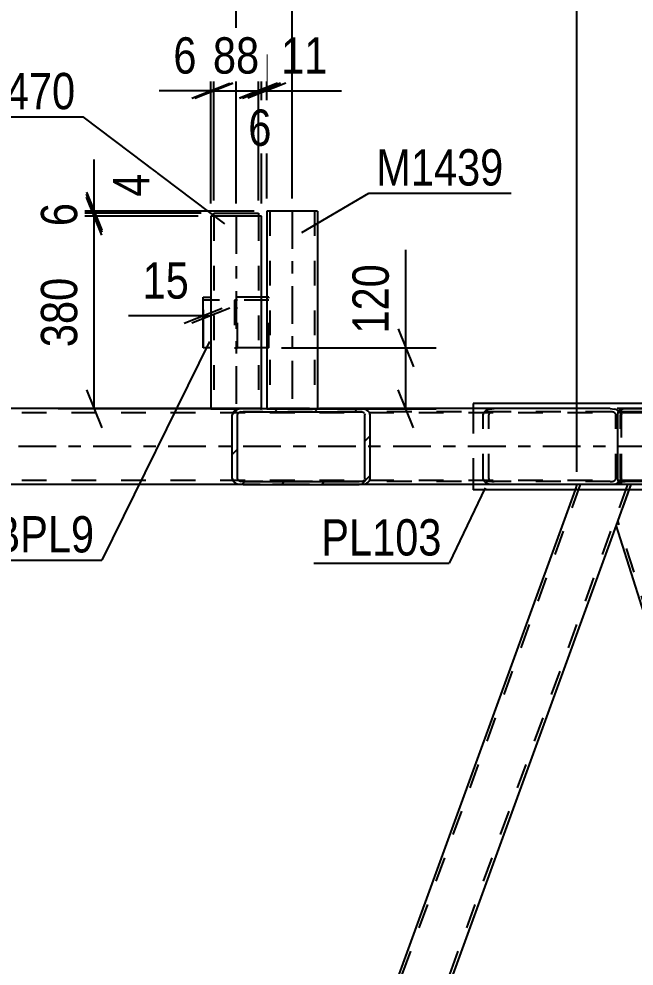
# Model space of a CAD drawing. Header units: millimetres. Extents: x -857 to 332, y -866 to -25.
# Drawn here: x -279.2 to -230.6, y -318.4 to -243.6 of the extents above; entities that cross this region are included whole.
import ezdxf

# ---------------------------------------------------------------- set-up
doc = ezdxf.new("R2010")
doc.units = ezdxf.units.MM
doc.linetypes.add('DXK_LINE_DOT2', pattern=[3.9198, 1.9599, -1.9599])
doc.linetypes.add('DXK_LINE_DOT3', pattern=[5.9187, 2.979, -0.9799, 0.9799, -0.9799])
doc.styles.add('Arial Narrow', font='ARIALN.TTF', dxfattribs={"height": 0.2})

# ---------------------------------------------------------------- blocks, each defined once
blk = doc.blocks.new('Part-570386455-1364 - 1253')
at = {"color": 7, "linetype": 'DXK_LINE_DOT2'}
for p, q in [((-92.738, -274.727), (-782.943, -274.727)), ((-92.738, -274.407), (-754.09, -274.407)), ((-202.273, -274.407), (-261.44, -274.407)), ((-92.738, -280.087), (-782.943, -280.087)), ((-202.274, -280.407), (-261.441, -280.407))]:
    blk.add_line(p, q, dxfattribs=at)
at = {"color": 2, "linetype": 'Continuous'}
for p, q in [((-261.44, -274.407), (-287.408, -274.407)), ((-261.441, -280.407), (-287.407, -280.407))]:
    blk.add_line(p, q, dxfattribs=at)
at = {"color": 7, "linetype": 'DXK_LINE_DOT3'}
blk.add_line((-92.738, -277.407), (-782.943, -277.407), dxfattribs=at)
blk = doc.blocks.new('Part-570386455-1417 - 1253')
at = {"color": 2, "linetype": 'Continuous'}
for p, q in [((-263.76, -259.204), (-263.76, -258.964)), ((-263.76, -258.964), (-260.24, -258.964)), ((-260.24, -258.964), (-260.24, -259.204))]:
    blk.add_line(p, q, dxfattribs=at)
at = {"color": 7, "linetype": 'DXK_LINE_DOT2'}
blk.add_line((-260.24, -259.204), (-263.76, -259.204), dxfattribs=at)
blk = doc.blocks.new('Part-570386455-1432 - 1253')
at = {"color": 2, "linetype": 'Continuous'}
for p, q in [((-264.6, -269.604), (-264.6, -265.604)), ((-264.6, -265.604), (-264, -265.604)), ((-259.567, -265.604), (-260, -265.604)), ((-264, -269.604), (-264.6, -269.604)), ((-259.567, -269.604), (-260, -269.604))]:
    blk.add_line(p, q, dxfattribs=at)
at = {"color": 7, "linetype": 'DXK_LINE_DOT2'}
for p, q in [((-259.4, -265.844), (-264.6, -265.844)), ((-260, -265.604), (-264, -265.604)), ((-259.4, -265.604), (-259.567, -265.604)), ((-259.4, -269.604), (-259.4, -265.604)), ((-260, -269.604), (-264, -269.604)), ((-259.4, -269.604), (-259.567, -269.604))]:
    blk.add_line(p, q, dxfattribs=at)
blk = doc.blocks.new('Part-570386455-1495 - 1253')
at = {"color": 7, "linetype": 'DXK_LINE_DOT2'}
for p, q in [((-261.878, -265.844), (-262.118, -265.844)), ((-262.118, -265.844), (-262.118, -269.604)), ((-261.878, -269.604), (-261.878, -265.844)), ((-262.118, -266.444), (-261.878, -266.444)), ((-262.118, -269.604), (-261.878, -269.604))]:
    blk.add_line(p, q, dxfattribs=at)
blk = doc.blocks.new('Part-570386455-1552 - 1253')
at = {"color": 2, "linetype": 'Continuous'}
for p, q in [((-260, -259.204), (-264, -259.204)), ((-264, -259.204), (-264, -274.407)), ((-260, -274.407), (-260, -259.204))]:
    blk.add_line(p, q, dxfattribs=at)
at = {"color": 7, "linetype": 'DXK_LINE_DOT2'}
for p, q in [((-263.76, -259.204), (-263.76, -274.41)), ((-263.76, -259.204), (-263.742, -259.204)), ((-260.24, -259.204), (-260.24, -274.41)), ((-264, -274.407), (-264, -274.41)), ((-264, -274.41), (-260, -274.41)), ((-260, -274.41), (-260, -274.407)), ((-260, -274.407), (-260, -274.41))]:
    blk.add_line(p, q, dxfattribs=at)
at = {"color": 7, "linetype": 'DXK_LINE_DOT3'}
blk.add_line((-262, -259.204), (-262, -274.41), dxfattribs=at)
blk = doc.blocks.new('Part-570386455-2082 - 1253')
at = {"color": 7, "linetype": 'DXK_LINE_DOT2'}
for p, q in [((-234.822, -280.407), (-278.134, -399.407)), ((-231.076, -280.407), (-274.388, -399.407)), ((-235.077, -280.407), (-235.223, -280.807)), ((-230.82, -280.407), (-235.077, -280.407)), ((-235.077, -280.407), (-235.038, -280.407)), ((-230.82, -280.407), (-231.987, -283.612))]:
    blk.add_line(p, q, dxfattribs=at)
at = {"color": 2, "linetype": 'Continuous'}
for p, q in [((-235.223, -280.807), (-277.223, -396.201)), ((-231.987, -283.612), (-273.987, -399.007))]:
    blk.add_line(p, q, dxfattribs=at)
blk = doc.blocks.new('Part-570386455-1759 - 1253')
at = {"color": 2, "linetype": 'Continuous'}
for p, q in [((-255.567, -258.806), (-259.567, -258.806)), ((-259.567, -258.806), (-259.567, -274.407)), ((-255.567, -258.806), (-255.567, -274.407))]:
    blk.add_line(p, q, dxfattribs=at)
at = {"color": 7, "linetype": 'DXK_LINE_DOT2'}
for p, q in [((-259.327, -258.806), (-259.327, -274.409)), ((-259.327, -258.806), (-259.308, -258.806)), ((-259.308, -258.806), (-259.27, -258.806)), ((-259.27, -258.806), (-259.256, -258.806)), ((-255.807, -258.806), (-255.807, -274.409)), ((-259.567, -274.407), (-259.567, -274.409)), ((-259.567, -274.409), (-255.567, -274.409)), ((-255.567, -274.409), (-255.567, -274.407)), ((-255.567, -274.407), (-255.567, -274.409))]:
    blk.add_line(p, q, dxfattribs=at)
at = {"color": 7, "linetype": 'DXK_LINE_DOT3'}
blk.add_line((-257.567, -258.806), (-257.567, -274.409), dxfattribs=at)
blk = doc.blocks.new('Part-570386455-1910 - 1253')
at = {"color": 2, "linetype": 'Continuous'}
for p, q in [((-243.285, -274.007), (-243.285, -274.407)), ((-220.429, -274.007), (-243.285, -274.007)), ((-220.429, -274.007), (-220.429, -274.407)), ((-243.285, -280.407), (-243.285, -280.807)), ((-220.429, -280.807), (-243.285, -280.807)), ((-220.429, -280.407), (-220.429, -280.807))]:
    blk.add_line(p, q, dxfattribs=at)
at = {"color": 7, "linetype": 'DXK_LINE_DOT2'}
for p, q in [((-243.285, -274.407), (-243.285, -280.407)), ((-220.429, -274.407), (-220.429, -280.407))]:
    blk.add_line(p, q, dxfattribs=at)
blk = doc.blocks.new('Part-570386455-2012 - 1253')
at = {"linetype": 'Continuous'}
h = blk.add_hatch(dxfattribs=at)
h.set_pattern_fill('', scale=0.7, style=0, pattern_type=0)
h.set_pattern_definition([(45, (-212.3178, -274.8868), (-1.57154, 1.57154), [])])
h.paths.add_polyline_path([(-212.251, -274.703), (-212.318, -274.887), (-212.318, -279.927), (-212.251, -280.11), (-212.062, -280.266), (-211.779, -280.37), (-211.444, -280.407), (-202.273, -280.407), (-201.939, -280.37), (-201.656, -280.266), (-201.466, -280.11), (-201.4, -279.927), (-201.4, -274.887), (-201.466, -274.703), (-201.656, -274.547), (-201.939, -274.443), (-202.273, -274.407), (-211.444, -274.407), (-211.779, -274.443), (-212.062, -274.547)])
h.paths.add_polyline_path([(-211.611, -274.665), (-211.444, -274.647), (-202.273, -274.647), (-202.106, -274.665), (-201.964, -274.717), (-201.87, -274.795), (-201.837, -274.887), (-201.837, -279.927), (-201.87, -280.019), (-201.964, -280.097), (-202.106, -280.149), (-202.273, -280.167), (-211.444, -280.167), (-211.611, -280.149), (-211.753, -280.097), (-211.848, -280.019), (-211.881, -279.927), (-211.881, -274.887), (-211.848, -274.795), (-211.753, -274.717)])
at = {"color": 2, "linetype": 'Continuous'}
for p, q in [((-231.857, -274.887), (-231.824, -274.703)), ((-231.857, -279.927), (-231.857, -274.887)), ((-231.824, -274.703), (-231.729, -274.547)), ((-231.729, -274.547), (-231.587, -274.443)), ((-231.587, -274.443), (-231.567, -274.439)), ((-231.567, -274.439), (-231.274, -274.407)), ((-231.274, -274.407), (-211.444, -274.407)), ((-212.251, -274.703), (-212.318, -274.887)), ((-212.318, -279.927), (-212.318, -274.887)), ((-211.881, -274.887), (-211.848, -274.795)), ((-211.881, -279.927), (-211.881, -274.887)), ((-211.444, -274.407), (-211.779, -274.443)), ((-211.611, -274.665), (-211.444, -274.647)), ((-211.444, -274.407), (-202.273, -274.407)), ((-211.444, -274.647), (-202.273, -274.647)), ((-201.939, -274.443), (-202.273, -274.407)), ((-202.273, -274.647), (-202.106, -274.665)), ((-201.87, -274.795), (-201.837, -274.887)), ((-201.837, -279.927), (-201.837, -274.887)), ((-201.4, -274.887), (-201.466, -274.703)), ((-201.4, -279.927), (-201.4, -274.887)), ((-231.824, -280.11), (-231.857, -279.927)), ((-231.729, -280.266), (-231.824, -280.11)), ((-231.587, -280.37), (-231.729, -280.266)), ((-231.567, -280.375), (-231.587, -280.37)), ((-231.274, -280.407), (-231.567, -280.375)), ((-212.318, -279.927), (-212.251, -280.11)), ((-211.848, -280.019), (-211.881, -279.927)), ((-211.779, -280.37), (-211.444, -280.407)), ((-211.444, -280.167), (-211.611, -280.149)), ((-211.444, -280.167), (-202.273, -280.167)), ((-202.106, -280.149), (-202.273, -280.167)), ((-202.273, -280.407), (-201.939, -280.37)), ((-201.837, -279.927), (-201.87, -280.019)), ((-201.466, -280.11), (-201.4, -279.927)), ((-211.444, -280.407), (-231.274, -280.407)), ((-211.444, -280.407), (-202.273, -280.407))]:
    blk.add_line(p, q, dxfattribs=at)
at = {"color": 7, "linetype": 'DXK_LINE_DOT2'}
for p, q in [((-231.622, -274.795), (-231.639, -274.887)), ((-231.639, -279.927), (-231.639, -274.887)), ((-231.582, -274.717), (-231.622, -274.795)), ((-231.441, -274.665), (-231.582, -274.717)), ((-231.582, -274.717), (-231.582, -280.097)), ((-231.567, -280.375), (-231.567, -274.439)), ((-231.274, -274.647), (-231.441, -274.665)), ((-202.273, -274.647), (-231.274, -274.647)), ((-222.102, -274.407), (-221.768, -274.443)), ((-221.935, -274.665), (-222.102, -274.647)), ((-221.666, -274.887), (-221.699, -274.795)), ((-221.666, -279.927), (-221.666, -274.887)), ((-221.295, -274.703), (-221.229, -274.887)), ((-221.229, -279.927), (-221.229, -274.887)), ((-211.444, -274.407), (-202.273, -274.407)), ((-231.639, -279.927), (-231.622, -280.019)), ((-231.622, -280.019), (-231.582, -280.097)), ((-231.582, -280.097), (-231.441, -280.149)), ((-231.441, -280.149), (-231.274, -280.167)), ((-202.273, -280.167), (-231.274, -280.167)), ((-222.102, -280.167), (-221.935, -280.149)), ((-221.768, -280.37), (-222.102, -280.407)), ((-221.699, -280.019), (-221.666, -279.927)), ((-221.229, -279.927), (-221.295, -280.11)), ((-202.273, -280.407), (-211.444, -280.407))]:
    blk.add_line(p, q, dxfattribs=at)
for centre, radius, start, end in [((-222.003, -275.068), 0.409, 41.93623, 80.48184), ((-221.903, -275.249), 0.817, 41.93623, 80.48184), ((-222.003, -279.746), 0.409, 279.5182, 318.0638), ((-221.903, -279.564), 0.817, 279.5182, 318.0638)]:
    blk.add_arc(centre, radius, start, end, dxfattribs=at)
at = {"color": 2, "linetype": 'Continuous'}
for centre, radius, start, end in [((-211.644, -275.249), 0.817, 99.5182, 138.06381), ((-211.544, -275.068), 0.409, 99.5182, 138.06381), ((-202.174, -275.068), 0.409, 41.93624, 80.48184), ((-202.074, -275.249), 0.817, 41.93624, 80.48184), ((-211.644, -279.564), 0.817, 221.93624, 260.48184), ((-211.544, -279.746), 0.409, 221.93624, 260.48184), ((-202.174, -279.746), 0.409, 279.5182, 318.06381), ((-202.074, -279.564), 0.817, 279.5182, 318.06381)]:
    blk.add_arc(centre, radius, start, end, dxfattribs=at)
blk = doc.blocks.new('Part-570386455-2093 - 1253')
at = {"linetype": 'Continuous'}
h = blk.add_hatch(dxfattribs=at)
h.set_pattern_fill('', scale=0.7, style=0, pattern_type=0)
h.set_pattern_definition([(45, (-262.314, -274.8869), (-1.57154, 1.57154), [])])
h.paths.add_polyline_path([(-262.248, -274.703), (-262.314, -274.887), (-262.314, -279.927), (-262.248, -280.111), (-262.058, -280.266), (-261.775, -280.37), (-261.441, -280.407), (-252.269, -280.407), (-251.935, -280.37), (-251.652, -280.266), (-251.462, -280.111), (-251.396, -279.927), (-251.396, -274.887), (-251.462, -274.703), (-251.652, -274.547), (-251.935, -274.443), (-252.269, -274.407), (-261.441, -274.407), (-261.775, -274.443), (-262.058, -274.547)])
h.paths.add_polyline_path([(-261.608, -274.665), (-261.441, -274.647), (-252.269, -274.647), (-252.102, -274.665), (-251.961, -274.717), (-251.866, -274.795), (-251.833, -274.887), (-251.833, -279.927), (-251.866, -280.019), (-251.961, -280.097), (-252.102, -280.149), (-252.269, -280.167), (-261.441, -280.167), (-261.608, -280.149), (-261.749, -280.097), (-261.844, -280.019), (-261.877, -279.927), (-261.877, -274.887), (-261.844, -274.795), (-261.749, -274.717)])
at = {"color": 2, "linetype": 'Continuous'}
for p, q in [((-262.248, -274.703), (-262.314, -274.887)), ((-262.314, -279.927), (-262.314, -274.887)), ((-261.877, -274.887), (-261.844, -274.795)), ((-261.877, -279.927), (-261.877, -274.887)), ((-261.441, -274.407), (-261.775, -274.443)), ((-261.608, -274.665), (-261.441, -274.647)), ((-261.441, -274.407), (-252.269, -274.407)), ((-261.441, -274.647), (-252.269, -274.647)), ((-232.44, -274.407), (-252.269, -274.407)), ((-251.935, -274.443), (-252.269, -274.407)), ((-252.269, -274.647), (-252.102, -274.665)), ((-251.866, -274.795), (-251.833, -274.887)), ((-251.833, -279.927), (-251.833, -274.887)), ((-251.396, -274.887), (-251.462, -274.703)), ((-251.396, -279.927), (-251.396, -274.887)), ((-232.44, -274.407), (-232.106, -274.443)), ((-262.314, -279.927), (-262.248, -280.111)), ((-261.844, -280.019), (-261.877, -279.927)), ((-261.775, -280.37), (-261.441, -280.407)), ((-261.441, -280.167), (-261.608, -280.149)), ((-261.441, -280.167), (-252.269, -280.167)), ((-252.102, -280.149), (-252.269, -280.167)), ((-252.269, -280.407), (-251.935, -280.37)), ((-251.833, -279.927), (-251.866, -280.019)), ((-251.462, -280.111), (-251.396, -279.927)), ((-232.106, -280.37), (-232.44, -280.407)), ((-261.441, -280.407), (-252.269, -280.407)), ((-232.44, -280.407), (-252.269, -280.407))]:
    blk.add_line(p, q, dxfattribs=at)
at = {"color": 7, "linetype": 'DXK_LINE_DOT2'}
for p, q in [((-252.269, -274.407), (-261.441, -274.407)), ((-232.44, -274.647), (-261.441, -274.647)), ((-242.485, -274.887), (-242.418, -274.703)), ((-242.485, -279.927), (-242.485, -274.887)), ((-242.015, -274.795), (-242.048, -274.887)), ((-242.048, -279.927), (-242.048, -274.887)), ((-241.946, -274.443), (-241.611, -274.407)), ((-241.611, -274.647), (-241.778, -274.665)), ((-232.273, -274.665), (-232.44, -274.647)), ((-232.004, -274.887), (-232.037, -274.795)), ((-232.004, -279.927), (-232.004, -274.887)), ((-231.633, -274.703), (-231.609, -274.77)), ((-231.609, -274.77), (-231.567, -274.887)), ((-231.567, -279.927), (-231.567, -274.887)), ((-232.44, -280.167), (-261.441, -280.167)), ((-242.418, -280.111), (-242.485, -279.927)), ((-242.048, -279.927), (-242.015, -280.019)), ((-241.611, -280.407), (-241.946, -280.37)), ((-241.778, -280.149), (-241.611, -280.167)), ((-232.44, -280.167), (-232.273, -280.149)), ((-232.037, -280.019), (-232.004, -279.927)), ((-231.582, -279.97), (-231.633, -280.111)), ((-231.567, -279.927), (-231.582, -279.97)), ((-252.269, -280.407), (-261.441, -280.407))]:
    blk.add_line(p, q, dxfattribs=at)
at = {"color": 2, "linetype": 'Continuous'}
for centre, radius, start, end in [((-261.64, -275.249), 0.817, 99.5182, 138.0638), ((-261.54, -275.068), 0.409, 99.5182, 138.0638), ((-252.17, -275.068), 0.409, 41.93623, 80.48184), ((-252.07, -275.249), 0.817, 41.93623, 80.48184), ((-232.241, -275.249), 0.817, 53.52529, 80.48184), ((-261.64, -279.565), 0.817, 221.93623, 260.48184), ((-261.54, -279.746), 0.409, 221.93623, 260.48184), ((-252.17, -279.746), 0.409, 279.5182, 318.0638), ((-252.07, -279.565), 0.817, 279.5182, 318.0638), ((-232.241, -279.565), 0.817, 279.5182, 306.48007)]:
    blk.add_arc(centre, radius, start, end, dxfattribs=at)
at = {"color": 7, "linetype": 'DXK_LINE_DOT2'}
for centre, radius, start, end in [((-241.811, -275.249), 0.817, 99.5182, 138.0638), ((-241.711, -275.068), 0.409, 99.5182, 138.0638), ((-232.341, -275.068), 0.409, 41.93623, 80.48184), ((-232.241, -275.249), 0.817, 41.93623, 53.52529), ((-241.811, -279.565), 0.817, 221.93623, 260.48184), ((-241.711, -279.746), 0.409, 221.93623, 260.48184), ((-232.341, -279.746), 0.409, 279.5182, 318.0638), ((-232.241, -279.565), 0.817, 306.48007, 318.0638)]:
    blk.add_arc(centre, radius, start, end, dxfattribs=at)
blk = doc.blocks.new('Part-570386455-2108 - 1253')
at = {"color": 2, "linetype": 'Continuous'}
for p in [(-230.966, -280.807), (-195.395, -399.007)]:
    blk.add_line(p, (-231.987, -283.612), dxfattribs=at)
at = {"color": 7, "linetype": 'DXK_LINE_DOT2'}
for p, q in [((-230.82, -280.407), (-230.966, -280.807)), ((-228.807, -280.407), (-230.82, -280.407)), ((-195.016, -399.407), (-231.853, -283.243))]:
    blk.add_line(p, q, dxfattribs=at)
blk = doc.blocks.new('StraightDimension-570386455-15690 - 1253')
at = {"color": 7, "linetype": 'Continuous'}
for p, q in [((-257.567, -257.806), (-257.567, -217.409)), ((-217.567, -258.766), (-217.567, -221.909)), ((-256.067, -231.749), (-259.067, -232.949)), ((-219.067, -232.949), (-216.067, -231.749)), ((-257.567, -232.349), (-217.567, -232.349))]:
    blk.add_line(p, q, dxfattribs=at)
at = {"color": 0}
blk.add_wipeout([(-233.31, -231.599), (-233.31, -227.399), (-241.823, -227.399), (-241.823, -231.599)], dxfattribs=at)
at = {"color": 3, "style": 'Arial Narrow'}
blk.add_text('1000', height=2.8633, dxfattribs=at).set_placement((-241.223, -230.999))
at = {"color": 0, "linetype": 'Continuous'}
blk.add_wipeout([(-218.167, -221.309), (-222.367, -221.309), (-222.367, -231.649), (-218.167, -231.649)], dxfattribs=at)
at = {"color": 3, "linetype": 'Continuous', "style": 'Arial Narrow'}
blk.add_text('14134', height=2.8633, rotation=90.00021, dxfattribs=at).set_placement((-218.767, -231.049))
blk = doc.blocks.new('StraightDimension-570386455-38747 - 1253')
at = {"color": 7, "linetype": 'Continuous'}
for p, q in [((-272.601, -260.704), (-273.801, -257.704)), ((-265, -259.204), (-276.051, -259.204)), ((-273.201, -274.409), (-273.201, -259.204)), ((-273.801, -272.909), (-272.601, -275.909)), ((-260.567, -274.409), (-276.051, -274.409))]:
    blk.add_line(p, q, dxfattribs=at)
at = {"color": 0}
blk.add_wipeout([(-273.951, -263.464), (-278.151, -263.464), (-278.151, -270.149), (-273.951, -270.149)], dxfattribs=at)
at = {"color": 3, "style": 'Arial Narrow'}
blk.add_text('380', height=2.8633, rotation=90.00021, dxfattribs=at).set_placement((-274.551, -269.549))
blk = doc.blocks.new('StraightDimension-570386455-2248 - 1253')
at = {"color": 7, "linetype": 'Continuous'}
for p, q in [((-248.593, -269.604), (-248.593, -261.87)), ((-248.593, -269.604), (-248.593, -261.87)), ((-249.193, -268.104), (-247.993, -271.104)), ((-258.4, -269.604), (-246.193, -269.604)), ((-248.593, -274.41), (-248.593, -269.604)), ((-247.993, -275.91), (-249.193, -272.91)), ((-259, -274.41), (-246.193, -274.41))]:
    blk.add_line(p, q, dxfattribs=at)
at = {"color": 0}
blk.add_wipeout([(-249.343, -262.395), (-253.543, -262.395), (-253.543, -269.079), (-249.343, -269.079)], dxfattribs=at)
at = {"color": 3, "style": 'Arial Narrow'}
blk.add_text('120', height=2.8633, rotation=90.00021, dxfattribs=at).set_placement((-249.943, -268.479))
blk = doc.blocks.new('StraightDimension-570386455-38779 - 1253')
at = {"color": 7, "linetype": 'Continuous'}
for p, q in [((-264, -258.204), (-264, -246.456)), ((-263.76, -257.964), (-263.76, -246.456)), ((-265.5, -249.906), (-262.5, -248.706)), ((-262.26, -248.706), (-265.26, -249.906)), ((-264, -249.306), (-268.078, -249.306)), ((-264, -249.306), (-268.078, -249.306)), ((-264, -249.306), (-263.76, -249.306))]:
    blk.add_line(p, q, dxfattribs=at)
at = {"color": 0}
blk.add_wipeout([(-264.525, -248.556), (-264.525, -244.356), (-267.553, -244.356), (-267.553, -248.556)], dxfattribs=at)
at = {"color": 3, "style": 'Arial Narrow'}
blk.add_text('6', height=2.863, dxfattribs=at).set_placement((-266.953, -247.956))
blk = doc.blocks.new('StraightDimension-570386455-38776 - 1253')
at = {"color": 7, "linetype": 'Continuous'}
for p, q in [((-260, -258.204), (-260, -246.456)), ((-259.567, -257.806), (-259.567, -246.456)), ((-261.5, -249.906), (-258.5, -248.706)), ((-258.067, -248.706), (-261.067, -249.906)), ((-260, -249.306), (-259.567, -249.306)), ((-259.567, -249.306), (-253.66, -249.306)), ((-259.567, -249.306), (-253.66, -249.306))]:
    blk.add_line(p, q, dxfattribs=at)
at = {"color": 0}
blk.add_wipeout([(-254.185, -248.556), (-254.185, -244.356), (-259.042, -244.356), (-259.042, -248.556)], dxfattribs=at)
at = {"color": 3, "style": 'Arial Narrow'}
blk.add_text('11', height=2.8633, dxfattribs=at).set_placement((-258.442, -247.956))
blk = doc.blocks.new('StraightDimension-570386455-38745 - 1253')
at = {"color": 7, "linetype": 'Continuous'}
for p, q in [((-273.201, -258.806), (-273.201, -254.728)), ((-273.201, -258.806), (-273.201, -254.728)), ((-273.801, -257.306), (-272.601, -260.306)), ((-272.601, -260.464), (-273.801, -257.464)), ((-260.567, -258.806), (-275.601, -258.806)), ((-264.76, -258.964), (-275.601, -258.964)), ((-273.201, -258.964), (-273.201, -258.806))]:
    blk.add_line(p, q, dxfattribs=at)
at = {"color": 0}
blk.add_wipeout([(-268.251, -255.253), (-272.451, -255.253), (-272.451, -258.281), (-268.251, -258.281)], dxfattribs=at)
at = {"color": 3, "style": 'Arial Narrow'}
blk.add_text('4', height=2.863, rotation=90.00021, dxfattribs=at).set_placement((-268.851, -257.681))
blk = doc.blocks.new('StraightDimension-570386455-38777 - 1253')
at = {"color": 7, "linetype": 'Continuous'}
for p, q in [((-260.24, -257.964), (-260.24, -246.906)), ((-260, -258.204), (-260, -246.906)), ((-261.74, -249.906), (-258.74, -248.706)), ((-258.5, -248.706), (-261.5, -249.906)), ((-260.24, -249.306), (-260, -249.306))]:
    blk.add_line(p, q, dxfattribs=at)
at = {"color": 0}
blk.add_wipeout([(-258.606, -254.256), (-258.606, -250.056), (-261.634, -250.056), (-261.634, -254.256)], dxfattribs=at)
at = {"color": 3, "style": 'Arial Narrow'}
blk.add_text('6', height=2.863, dxfattribs=at).set_placement((-261.034, -253.656))
blk = doc.blocks.new('StraightDimension-570386455-38746 - 1253')
at = {"color": 7, "linetype": 'Continuous'}
for p, q in [((-273.801, -257.464), (-272.601, -260.464)), ((-272.601, -260.704), (-273.801, -257.704)), ((-264.76, -258.964), (-276.051, -258.964)), ((-265, -259.204), (-276.051, -259.204)), ((-273.201, -259.204), (-273.201, -258.964))]:
    blk.add_line(p, q, dxfattribs=at)
at = {"color": 0}
blk.add_wipeout([(-273.951, -257.57), (-278.151, -257.57), (-278.151, -260.598), (-273.951, -260.598)], dxfattribs=at)
at = {"color": 3, "style": 'Arial Narrow'}
blk.add_text('6', height=2.863, rotation=90.00021, dxfattribs=at).set_placement((-274.551, -259.998))
blk = doc.blocks.new('StraightDimension-570386455-15692 - 1253')
at = {"color": 7, "linetype": 'Continuous'}
for p, q in [((-297.567, -258.766), (-297.567, -217.409)), ((-262, -258.204), (-262, -217.409)), ((-296.067, -231.749), (-299.067, -232.949)), ((-263.5, -232.949), (-260.5, -231.749)), ((-297.567, -232.349), (-262, -232.349))]:
    blk.add_line(p, q, dxfattribs=at)
at = {"color": 0, "linetype": 'Continuous'}
blk.add_wipeout([(-262.6, -216.809), (-266.8, -216.809), (-266.8, -227.149), (-262.6, -227.149)], dxfattribs=at)
at = {"color": 0}
blk.add_wipeout([(-276.441, -231.599), (-276.441, -227.399), (-283.126, -227.399), (-283.126, -231.599)], dxfattribs=at)
at = {"color": 3, "linetype": 'Continuous', "style": 'Arial Narrow'}
blk.add_text('13024', height=2.8633, rotation=90.00021, dxfattribs=at).set_placement((-263.2, -226.549))
at = {"color": 3, "style": 'Arial Narrow'}
blk.add_text('889', height=2.8633, dxfattribs=at).set_placement((-282.526, -230.999))
blk = doc.blocks.new('StraightDimension-570386455-15691 - 1253')
at = {"color": 7, "linetype": 'Continuous'}
for p, q in [((-262, -258.204), (-262, -217.409)), ((-257.567, -257.806), (-257.567, -217.409)), ((-263.5, -232.949), (-260.5, -231.749)), ((-256.067, -231.749), (-259.067, -232.949)), ((-262, -232.349), (-257.567, -232.349))]:
    blk.add_line(p, q, dxfattribs=at)
at = {"color": 0}
blk.add_wipeout([(-256.441, -231.599), (-256.441, -227.399), (-263.126, -227.399), (-263.126, -231.599)], dxfattribs=at)
at = {"color": 3, "style": 'Arial Narrow'}
blk.add_text('111', height=2.8633, dxfattribs=at).set_placement((-262.526, -230.999))
at = {"color": 0, "linetype": 'Continuous'}
blk.add_wipeout([(-258.167, -216.809), (-262.367, -216.809), (-262.367, -227.149), (-258.167, -227.149)], dxfattribs=at)
at = {"color": 3, "linetype": 'Continuous', "style": 'Arial Narrow'}
blk.add_text('13134', height=2.8633, rotation=90.00021, dxfattribs=at).set_placement((-258.767, -226.549))
blk = doc.blocks.new('StraightDimension-570386455-35169 - 1253')
at = {"color": 7, "linetype": 'Continuous'}
blk.add_line((-235.077, -279.407), (-235.077, -195.721), dxfattribs=at)
blk = doc.blocks.new('StraightDimension-570386455-35170 - 1253')
at = {"color": 7, "linetype": 'Continuous'}
blk.add_line((-235.077, -279.407), (-235.077, -195.721), dxfattribs=at)
blk = doc.blocks.new('StraightDimension-570386455-36453 - 1253')
at = {"color": 7, "linetype": 'Continuous'}
for p, q in [((-266.1, -267.67), (-263.1, -266.47)), ((-262.5, -266.47), (-265.5, -267.67)), ((-264.6, -266.604), (-264.6, -269.47)), ((-264, -266.604), (-264, -269.47)), ((-264.6, -267.07), (-270.506, -267.07)), ((-264.6, -267.07), (-270.506, -267.07)), ((-264.6, -267.07), (-264, -267.07))]:
    blk.add_line(p, q, dxfattribs=at)
at = {"color": 0}
blk.add_wipeout([(-265.125, -266.32), (-265.125, -262.12), (-269.981, -262.12), (-269.981, -266.32)], dxfattribs=at)
at = {"color": 3, "style": 'Arial Narrow'}
blk.add_text('15', height=2.8633, dxfattribs=at).set_placement((-269.381, -265.72))
blk = doc.blocks.new('StraightDimension-570386455-38778 - 1253')
at = {"color": 7, "linetype": 'Continuous'}
for p, q in [((-263.76, -257.964), (-263.76, -246.456)), ((-260.24, -257.964), (-260.24, -246.456)), ((-265.26, -249.906), (-262.26, -248.706)), ((-258.74, -248.706), (-261.74, -249.906)), ((-263.76, -249.306), (-260.24, -249.306))]:
    blk.add_line(p, q, dxfattribs=at)
at = {"color": 0}
blk.add_wipeout([(-259.572, -248.556), (-259.572, -244.356), (-264.428, -244.356), (-264.428, -248.556)], dxfattribs=at)
at = {"color": 3, "style": 'Arial Narrow'}
blk.add_text('88', height=2.8633, dxfattribs=at).set_placement((-263.828, -247.956))
blk = doc.blocks.new('Mark-570386455-1428 - 1253')
at = {"color": 30, "linetype": 'Continuous'}
for p in [(-264.109, -269.114), (-281.837, -286.355)]:
    blk.add_line(p, (-272.598, -286.355), dxfattribs=at)
at = {"color": 0}
blk.add_wipeout([(-273.198, -285.755), (-273.198, -282.755), (-281.237, -282.755), (-281.237, -285.755)], dxfattribs=at)
blk.add_wipeout([(-273.198, -285.755), (-273.198, -282.755), (-281.237, -282.755), (-281.237, -285.755)], dxfattribs=at)
at = {"color": 3, "style": 'Arial Narrow'}
blk.add_text('BPL9', height=2.8633, dxfattribs=at).set_placement((-281.237, -285.755))
blk = doc.blocks.new('Mark-570386455-1548 - 1253')
at = {"color": 30, "linetype": 'Continuous'}
for p in [(-285.339, -251.367), (-262.898, -259.809)]:
    blk.add_line(p, (-274.087, -251.367), dxfattribs=at)
at = {"color": 0}
blk.add_wipeout([(-274.687, -250.767), (-274.687, -247.767), (-284.739, -247.767), (-284.739, -250.767)], dxfattribs=at)
blk.add_wipeout([(-274.687, -250.767), (-274.687, -247.767), (-284.739, -247.767), (-284.739, -250.767)], dxfattribs=at)
at = {"color": 3, "style": 'Arial Narrow'}
blk.add_text('M1470', height=2.8633, dxfattribs=at).set_placement((-284.739, -250.767))
blk = doc.blocks.new('Mark-570386455-1755 - 1253')
at = {"color": 30, "linetype": 'Continuous'}
for p, q in [((-256.817, -260.503), (-251.524, -257.39)), ((-251.524, -257.39), (-240.272, -257.39))]:
    blk.add_line(p, q, dxfattribs=at)
at = {"color": 0}
blk.add_wipeout([(-240.872, -256.79), (-240.872, -253.79), (-250.924, -253.79), (-250.924, -256.79)], dxfattribs=at)
blk.add_wipeout([(-240.872, -256.79), (-240.872, -253.79), (-250.924, -253.79), (-250.924, -256.79)], dxfattribs=at)
at = {"color": 3, "style": 'Arial Narrow'}
blk.add_text('M1439', height=2.8633, dxfattribs=at).set_placement((-250.924, -256.79))
blk = doc.blocks.new('Mark-570386455-1906 - 1253')
at = {"color": 30, "linetype": 'Continuous'}
for p in [(-242.335, -280.654), (-255.865, -286.6)]:
    blk.add_line(p, (-245.162, -286.6), dxfattribs=at)
at = {"color": 0}
blk.add_wipeout([(-245.762, -286), (-245.762, -283), (-255.265, -283), (-255.265, -286)], dxfattribs=at)
blk.add_wipeout([(-245.762, -286), (-245.762, -283), (-255.265, -283), (-255.265, -286)], dxfattribs=at)
at = {"color": 3, "style": 'Arial Narrow'}
blk.add_text('PL103', height=2.8633, dxfattribs=at).set_placement((-255.265, -286))

msp = doc.modelspace()

# ---------------------------------------------------------------- block references
for name in ['Part-570386455-1552 - 1253', 'Part-570386455-1417 - 1253', 'Part-570386455-1759 - 1253', 'Part-570386455-1432 - 1253', 'Part-570386455-1495 - 1253', 'Part-570386455-1910 - 1253', 'Part-570386455-1364 - 1253', 'Part-570386455-2093 - 1253', 'Part-570386455-2012 - 1253', 'Part-570386455-2082 - 1253', 'Part-570386455-2108 - 1253']:
    msp.add_blockref(name, (0, 0))

# ---------------------------------------------------------------- next in the draw order: block references
for name in ['StraightDimension-570386455-15690 - 1253', 'StraightDimension-570386455-38747 - 1253', 'StraightDimension-570386455-2248 - 1253', 'Mark-570386455-1906 - 1253']:
    msp.add_blockref(name, (0, 0))

# ---------------------------------------------------------------- next in the draw order: block references
for name in ['StraightDimension-570386455-35169 - 1253', 'StraightDimension-570386455-38779 - 1253', 'StraightDimension-570386455-38776 - 1253']:
    msp.add_blockref(name, (0, 0))

# ---------------------------------------------------------------- next in the draw order: block references
msp.add_blockref('StraightDimension-570386455-38745 - 1253', (0, 0))

# ---------------------------------------------------------------- next in the draw order: block references
for name in ['StraightDimension-570386455-38777 - 1253', 'StraightDimension-570386455-38746 - 1253']:
    msp.add_blockref(name, (0, 0))

# ---------------------------------------------------------------- next in the draw order: block references
msp.add_blockref('StraightDimension-570386455-15692 - 1253', (0, 0))

# ---------------------------------------------------------------- next in the draw order: block references
msp.add_blockref('StraightDimension-570386455-15691 - 1253', (0, 0))

# ---------------------------------------------------------------- next in the draw order: block references
msp.add_blockref('StraightDimension-570386455-35170 - 1253', (0, 0))

# ---------------------------------------------------------------- next in the draw order: block references
for name in ['StraightDimension-570386455-38778 - 1253', 'Mark-570386455-1755 - 1253', 'StraightDimension-570386455-36453 - 1253']:
    msp.add_blockref(name, (0, 0))

# ---------------------------------------------------------------- next in the draw order: block references
for name in ['Mark-570386455-1548 - 1253', 'Mark-570386455-1428 - 1253']:
    msp.add_blockref(name, (0, 0))

doc.saveas('drawing.dxf')
